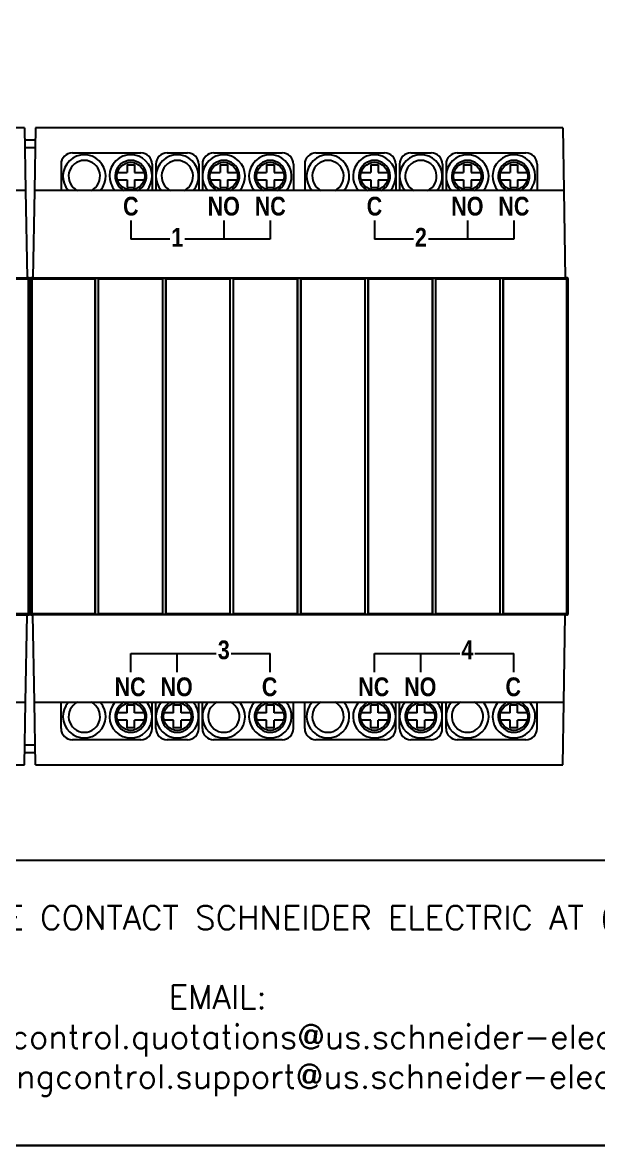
# Paper-space layout 'ARCH-D(24x36)' of a CAD drawing. Header units: inches. Extents: x 0.1 to 35.7, y 0.1 to 23.7.
# Drawn here: x 3.36 to 6.39, y 0.08 to 5.97 of the extents above; entities that cross this region are included whole.
import ezdxf
from ezdxf.enums import TextEntityAlignment as Align

# ---------------------------------------------------------------- set-up
doc = ezdxf.new("R2010")
doc.units = ezdxf.units.IN
doc.header["$MEASUREMENT"] = 0
doc.layers.add('SHEET-TITLE', color=7, linetype='Continuous')
doc.styles.add('1-8', font='romans.shx', dxfattribs={"height": 0.125})
doc.styles.add('CBUS-TEXT', font='ARIALNB.TTF')

# ---------------------------------------------------------------- blocks, each defined once
blk = doc.blocks.new('SLC5504xRVFCx')
for p, q in [((2.7975, 1.6732), (0.0291, 1.6732)), ((2.7975, 1.6732), (2.8032, 1.3445)), ((2.8559, 1.6732), (2.8501, 1.3445)), ((5.6242, 1.6732), (2.8559, 1.6732)), ((5.6242, 1.6732), (5.63, 1.3445)), ((2.8547, 1.6082), (2.7986, 1.6082)), ((2.854, 1.5689), (2.7993, 1.5689)), ((3.0491, 1.5413), (3.4093, 1.5413)), ((3.5471, 1.5413), (3.6536, 1.5413)), ((3.7914, 1.5413), (4.1515, 1.5413)), ((4.3286, 1.5413), (4.6889, 1.5413)), ((4.8267, 1.5413), (4.9331, 1.5413)), ((5.0709, 1.5413), (5.431, 1.5413)), ((2.99, 1.4823), (2.99, 1.3445)), ((3.3365, 1.4783), (3.3365, 1.439)), ((3.3365, 1.4783), (3.3365, 1.439)), ((3.3365, 1.4783), (3.3759, 1.4783)), ((3.3759, 1.4783), (3.3759, 1.439)), ((3.4684, 1.4823), (3.4684, 1.3445)), ((3.4881, 1.4823), (3.4881, 1.3445)), ((3.7126, 1.4823), (3.7126, 1.3445)), ((3.7323, 1.4823), (3.7323, 1.3445)), ((3.8247, 1.4783), (3.8247, 1.439)), ((3.8247, 1.4783), (3.8247, 1.439)), ((3.8247, 1.4783), (3.8641, 1.4783)), ((3.8641, 1.4783), (3.8641, 1.439)), ((4.0688, 1.4783), (4.0688, 1.439)), ((4.0688, 1.4783), (4.0688, 1.439)), ((4.0688, 1.4783), (4.1082, 1.4783)), ((4.1082, 1.4783), (4.1082, 1.439)), ((4.2105, 1.4823), (4.2105, 1.3445)), ((4.2696, 1.4823), (4.2696, 1.3445)), ((4.616, 1.4783), (4.616, 1.439)), ((4.616, 1.4783), (4.616, 1.439)), ((4.616, 1.4783), (4.6554, 1.4783)), ((4.6554, 1.4783), (4.6554, 1.439)), ((4.7479, 1.4823), (4.7479, 1.3445)), ((4.7676, 1.4823), (4.7676, 1.3445)), ((4.9922, 1.4823), (4.9922, 1.3445)), ((5.0118, 1.4823), (5.0118, 1.3445)), ((5.1042, 1.4783), (5.1042, 1.439)), ((5.1042, 1.4783), (5.1042, 1.439)), ((5.1042, 1.4783), (5.1436, 1.4783)), ((5.1436, 1.4783), (5.1436, 1.439)), ((5.3483, 1.4783), (5.3483, 1.439)), ((5.3483, 1.4783), (5.3483, 1.439)), ((5.3483, 1.4783), (5.3877, 1.4783)), ((5.3877, 1.4783), (5.3877, 1.439)), ((5.49, 1.4823), (5.49, 1.3445)), ((3.2861, 1.439), (3.3365, 1.439)), ((3.3759, 1.439), (3.4263, 1.439)), ((3.7743, 1.439), (3.8247, 1.439)), ((3.8641, 1.439), (3.9145, 1.439)), ((4.0184, 1.439), (4.0688, 1.439)), ((4.1082, 1.439), (4.1586, 1.439)), ((4.5656, 1.439), (4.616, 1.439)), ((4.6554, 1.439), (4.7058, 1.439)), ((5.0538, 1.439), (5.1042, 1.439)), ((5.1436, 1.439), (5.194, 1.439)), ((5.2979, 1.439), (5.3483, 1.439)), ((5.3877, 1.439), (5.4381, 1.439)), ((3.2861, 1.3996), (3.3365, 1.3996)), ((3.3365, 1.3996), (3.3365, 1.3602)), ((3.3365, 1.3996), (3.3365, 1.3602)), ((3.3365, 1.3602), (3.3759, 1.3602)), ((3.3759, 1.3996), (3.3759, 1.3602)), ((3.3759, 1.3996), (3.4263, 1.3996)), ((3.7743, 1.3996), (3.8247, 1.3996)), ((3.8247, 1.3996), (3.8247, 1.3602)), ((3.8247, 1.3996), (3.8247, 1.3602)), ((3.8247, 1.3602), (3.8641, 1.3602)), ((3.8641, 1.3996), (3.8641, 1.3602)), ((3.8641, 1.3996), (3.9145, 1.3996)), ((4.0184, 1.3996), (4.0688, 1.3996)), ((4.0688, 1.3996), (4.0688, 1.3602)), ((4.0688, 1.3996), (4.0688, 1.3602)), ((4.0688, 1.3602), (4.1082, 1.3602)), ((4.1082, 1.3996), (4.1082, 1.3602)), ((4.1082, 1.3996), (4.1586, 1.3996)), ((4.5656, 1.3996), (4.616, 1.3996)), ((4.616, 1.3996), (4.616, 1.3602)), ((4.616, 1.3996), (4.616, 1.3602)), ((4.616, 1.3602), (4.6554, 1.3602)), ((4.6554, 1.3996), (4.6554, 1.3602)), ((4.6554, 1.3996), (4.7058, 1.3996)), ((5.0538, 1.3996), (5.1042, 1.3996)), ((5.1042, 1.3996), (5.1042, 1.3602)), ((5.1042, 1.3996), (5.1042, 1.3602)), ((5.1042, 1.3602), (5.1436, 1.3602)), ((5.1436, 1.3996), (5.1436, 1.3602)), ((5.1436, 1.3996), (5.194, 1.3996)), ((5.2979, 1.3996), (5.3483, 1.3996)), ((5.3483, 1.3996), (5.3483, 1.3602)), ((5.3483, 1.3996), (5.3483, 1.3602)), ((5.3483, 1.3602), (5.3877, 1.3602)), ((5.3877, 1.3996), (5.3877, 1.3602)), ((5.3877, 1.3996), (5.4381, 1.3996)), ((2.8032, 1.3445), (0.0234, 1.3445)), ((2.8032, 1.3445), (2.8112, 0.8858)), ((2.8501, 1.3445), (2.8421, 0.8858)), ((5.63, 1.3445), (2.8501, 1.3445)), ((5.63, 1.3445), (5.638, 0.8858)), ((3.3562, 1.187), (3.3562, 1.0886)), ((3.8444, 1.187), (3.8444, 1.0886)), ((4.0885, 1.187), (4.0885, 1.0886)), ((4.6357, 1.187), (4.6357, 1.0886)), ((5.1239, 1.187), (5.1239, 1.0886)), ((5.368, 1.187), (5.368, 1.0886)), ((3.5609, 1.0886), (3.3562, 1.0886)), ((4.0885, 1.0886), (3.6397, 1.0886)), ((4.8404, 1.0886), (4.6357, 1.0886)), ((5.368, 1.0886), (4.9192, 1.0886)), ((2.8032, -1.3445), (2.8112, -0.8858)), ((2.8501, -1.3445), (2.8421, -0.8858)), ((5.63, -1.3445), (5.638, -0.8858)), ((3.3562, -1.187), (3.3562, -1.0886)), ((3.3562, -1.0886), (3.805, -1.0886)), ((3.6003, -1.187), (3.6003, -1.0886)), ((3.8838, -1.0886), (4.0885, -1.0886)), ((4.0885, -1.187), (4.0885, -1.0886)), ((4.6357, -1.187), (4.6357, -1.0886)), ((4.6357, -1.0886), (5.0845, -1.0886)), ((4.8798, -1.187), (4.8798, -1.0886)), ((5.1633, -1.0886), (5.368, -1.0886)), ((5.368, -1.187), (5.368, -1.0886)), ((0.0234, -1.3445), (2.8032, -1.3445)), ((2.7975, -1.6732), (2.8032, -1.3445)), ((2.8501, -1.3445), (5.63, -1.3445)), ((2.8559, -1.6732), (2.8501, -1.3445)), ((2.99, -1.4823), (2.99, -1.3445)), ((3.4683, -1.4823), (3.4683, -1.3445)), ((3.4879, -1.4823), (3.4879, -1.3445)), ((3.7125, -1.4823), (3.7125, -1.3445)), ((3.7322, -1.4823), (3.7322, -1.3445)), ((4.2105, -1.4823), (4.2105, -1.3445)), ((4.2696, -1.4823), (4.2696, -1.3445)), ((4.7478, -1.4823), (4.7478, -1.3445)), ((4.7675, -1.4823), (4.7675, -1.3445)), ((4.992, -1.4823), (4.992, -1.3445)), ((5.0117, -1.4823), (5.0117, -1.3445)), ((5.49, -1.4823), (5.49, -1.3445)), ((5.6242, -1.6732), (5.63, -1.3445)), ((3.3365, -1.3996), (3.2861, -1.3996)), ((3.3365, -1.3996), (3.3365, -1.3603)), ((3.3759, -1.3603), (3.3365, -1.3603)), ((3.3759, -1.3996), (3.3759, -1.3603)), ((3.3759, -1.3996), (3.3759, -1.3603)), ((3.4263, -1.3996), (3.3759, -1.3996)), ((3.5806, -1.3996), (3.5302, -1.3996)), ((3.5806, -1.3996), (3.5806, -1.3603)), ((3.62, -1.3603), (3.5806, -1.3603)), ((3.62, -1.3996), (3.62, -1.3603)), ((3.62, -1.3996), (3.62, -1.3603)), ((3.6704, -1.3996), (3.62, -1.3996)), ((4.0688, -1.3996), (4.0184, -1.3996)), ((4.0688, -1.3996), (4.0688, -1.3603)), ((4.1082, -1.3603), (4.0688, -1.3603)), ((4.1082, -1.3996), (4.1082, -1.3603)), ((4.1082, -1.3996), (4.1082, -1.3603)), ((4.1586, -1.3996), (4.1082, -1.3996)), ((4.616, -1.3996), (4.5656, -1.3996)), ((4.616, -1.3996), (4.616, -1.3603)), ((4.6554, -1.3603), (4.616, -1.3603)), ((4.6554, -1.3996), (4.6554, -1.3603)), ((4.6554, -1.3996), (4.6554, -1.3603)), ((4.7058, -1.3996), (4.6554, -1.3996)), ((4.8601, -1.3996), (4.8097, -1.3996)), ((4.8601, -1.3996), (4.8601, -1.3603)), ((4.8995, -1.3603), (4.8601, -1.3603)), ((4.8995, -1.3996), (4.8995, -1.3603)), ((4.8995, -1.3996), (4.8995, -1.3603)), ((4.9499, -1.3996), (4.8995, -1.3996)), ((5.3483, -1.3996), (5.2979, -1.3996)), ((5.3483, -1.3996), (5.3483, -1.3603)), ((5.3877, -1.3603), (5.3483, -1.3603)), ((5.3877, -1.3996), (5.3877, -1.3603)), ((5.3877, -1.3996), (5.3877, -1.3603)), ((5.4381, -1.3996), (5.3877, -1.3996)), ((3.3365, -1.439), (3.2861, -1.439)), ((3.3365, -1.4784), (3.3365, -1.439)), ((3.4263, -1.439), (3.3759, -1.439)), ((3.3759, -1.4784), (3.3759, -1.439)), ((3.3759, -1.4784), (3.3759, -1.439)), ((3.5806, -1.439), (3.5302, -1.439)), ((3.5806, -1.4784), (3.5806, -1.439)), ((3.6704, -1.439), (3.62, -1.439)), ((3.62, -1.4784), (3.62, -1.439)), ((3.62, -1.4784), (3.62, -1.439)), ((4.0688, -1.439), (4.0184, -1.439)), ((4.0688, -1.4784), (4.0688, -1.439)), ((4.1586, -1.439), (4.1082, -1.439)), ((4.1082, -1.4784), (4.1082, -1.439)), ((4.1082, -1.4784), (4.1082, -1.439)), ((4.616, -1.439), (4.5656, -1.439)), ((4.616, -1.4784), (4.616, -1.439)), ((4.7058, -1.439), (4.6554, -1.439)), ((4.6554, -1.4784), (4.6554, -1.439)), ((4.6554, -1.4784), (4.6554, -1.439)), ((4.8601, -1.439), (4.8097, -1.439)), ((4.8601, -1.4784), (4.8601, -1.439)), ((4.9499, -1.439), (4.8995, -1.439)), ((4.8995, -1.4784), (4.8995, -1.439)), ((4.8995, -1.4784), (4.8995, -1.439)), ((5.3483, -1.439), (5.2979, -1.439)), ((5.3483, -1.4784), (5.3483, -1.439)), ((5.4381, -1.439), (5.3877, -1.439)), ((5.3877, -1.4784), (5.3877, -1.439)), ((5.3877, -1.4784), (5.3877, -1.439)), ((3.3759, -1.4784), (3.3365, -1.4784)), ((3.62, -1.4784), (3.5806, -1.4784)), ((4.1082, -1.4784), (4.0688, -1.4784)), ((4.6554, -1.4784), (4.616, -1.4784)), ((4.8995, -1.4784), (4.8601, -1.4784)), ((5.3877, -1.4784), (5.3483, -1.4784)), ((2.7993, -1.5689), (2.854, -1.5689)), ((3.4092, -1.5414), (3.0491, -1.5414)), ((3.6534, -1.5414), (3.547, -1.5414)), ((4.1515, -1.5414), (3.7912, -1.5414)), ((4.6887, -1.5414), (4.3286, -1.5414)), ((4.933, -1.5414), (4.8265, -1.5414)), ((5.431, -1.5414), (5.0708, -1.5414)), ((2.7986, -1.6083), (2.8547, -1.6083)), ((0.0291, -1.6732), (2.7975, -1.6732)), ((2.8559, -1.6732), (5.6242, -1.6732))]:
    blk.add_line(p, q)
at = {"color": 190}
for p, q in [((0.0098, 0.8858), (2.8169, 0.8858)), ((2.8169, 0.8837), (2.8169, 0.8858)), ((2.8366, 0.8858), (5.6437, 0.8858)), ((2.8366, 0.8858), (2.8366, 0.8837)), ((5.6437, 0.8837), (5.6437, 0.8858)), ((2.8169, 0.8782), (2.4862, 0.8782)), ((2.8169, 0.8782), (2.8169, 0.8837)), ((2.8169, 0.8782), (2.8239, 0.8775)), ((2.8169, 0.8782), (2.8169, -0.8782)), ((2.8239, 0.8775), (2.8268, 0.876)), ((2.8268, 0.876), (2.8297, 0.8775)), ((2.8268, -0.876), (2.8268, 0.876)), ((2.8297, 0.8775), (2.8366, 0.8782)), ((2.8366, 0.8837), (2.8366, 0.8782)), ((3.1673, 0.8782), (2.8366, 0.8782)), ((2.8366, 0.8782), (2.8366, -0.8782)), ((3.1676, 0.8802), (3.1673, 0.8782)), ((3.1673, 0.8782), (3.1673, -0.8782)), ((3.1685, 0.8821), (3.1676, 0.8802)), ((3.1699, 0.8835), (3.1685, 0.8821)), ((3.1699, 0.8835), (3.1844, 0.8835)), ((3.1699, -0.8835), (3.1699, 0.8835)), ((3.1858, 0.8822), (3.1844, 0.8835)), ((3.1844, 0.8835), (3.1844, -0.8835)), ((3.1867, 0.8804), (3.1858, 0.8822)), ((3.187, 0.8782), (3.1867, 0.8804)), ((3.5217, 0.8782), (3.187, 0.8782)), ((3.187, -0.8782), (3.187, 0.8782)), ((3.5219, 0.8802), (3.5217, 0.8782)), ((3.5217, 0.8782), (3.5217, -0.8782)), ((3.5228, 0.8821), (3.5219, 0.8802)), ((3.5243, 0.8835), (3.5228, 0.8821)), ((3.5243, 0.8835), (3.5387, 0.8835)), ((3.5243, -0.8835), (3.5243, 0.8835)), ((3.5402, 0.8822), (3.5387, 0.8835)), ((3.5387, 0.8835), (3.5387, -0.8835)), ((3.541, 0.8804), (3.5402, 0.8822)), ((3.5413, 0.8782), (3.541, 0.8804)), ((3.876, 0.8782), (3.5413, 0.8782)), ((3.5413, -0.8782), (3.5413, 0.8782)), ((3.8762, 0.8802), (3.876, 0.8782)), ((3.876, 0.8782), (3.876, -0.8782)), ((3.8771, 0.8821), (3.8762, 0.8802)), ((3.8786, 0.8835), (3.8771, 0.8821)), ((3.8786, 0.8835), (3.8931, 0.8835)), ((3.8786, -0.8835), (3.8786, 0.8835)), ((3.8945, 0.8822), (3.8931, 0.8835)), ((3.8931, 0.8835), (3.8931, -0.8835)), ((3.8954, 0.8804), (3.8945, 0.8822)), ((3.8957, 0.8782), (3.8954, 0.8804)), ((4.2303, 0.8782), (3.8957, 0.8782)), ((3.8957, -0.8782), (3.8957, 0.8782)), ((4.2306, 0.8802), (4.2303, 0.8782)), ((4.2303, 0.8782), (4.2303, -0.8782)), ((4.2314, 0.8821), (4.2306, 0.8802)), ((4.2329, 0.8835), (4.2314, 0.8821)), ((4.2329, 0.8835), (4.2474, 0.8835)), ((4.2329, -0.8835), (4.2329, 0.8835)), ((4.2488, 0.8822), (4.2474, 0.8835)), ((4.2474, 0.8835), (4.2474, -0.8835)), ((4.2497, 0.8804), (4.2488, 0.8822)), ((4.25, 0.8782), (4.2497, 0.8804)), ((4.5846, 0.8782), (4.25, 0.8782)), ((4.25, -0.8782), (4.25, 0.8782)), ((4.5849, 0.8802), (4.5846, 0.8782)), ((4.5848, 0.8792), (4.5848, -0.8772)), ((4.5858, 0.8821), (4.5849, 0.8802)), ((4.5873, 0.8835), (4.5858, 0.8821)), ((4.5873, 0.8835), (4.6017, 0.8835)), ((4.5874, -0.8825), (4.5874, 0.8845)), ((4.6032, 0.8822), (4.6017, 0.8835)), ((4.6018, 0.8845), (4.6018, -0.8825)), ((4.604, 0.8804), (4.6032, 0.8822)), ((4.6043, 0.8782), (4.604, 0.8804)), ((4.939, 0.8782), (4.6043, 0.8782)), ((4.6045, -0.8772), (4.6045, 0.8792)), ((4.9392, 0.8802), (4.939, 0.8782)), ((4.9391, 0.8792), (4.9391, -0.8772)), ((4.9401, 0.8821), (4.9392, 0.8802)), ((4.9416, 0.8835), (4.9401, 0.8821)), ((4.9416, 0.8835), (4.9561, 0.8835)), ((4.9417, -0.8825), (4.9417, 0.8845)), ((4.9575, 0.8822), (4.9561, 0.8835)), ((4.9562, 0.8845), (4.9562, -0.8825)), ((4.9584, 0.8804), (4.9575, 0.8822)), ((4.9587, 0.8782), (4.9584, 0.8804)), ((5.2933, 0.8782), (4.9587, 0.8782)), ((4.9588, -0.8772), (4.9588, 0.8792)), ((5.2936, 0.8802), (5.2933, 0.8782)), ((5.2933, 0.8782), (5.2933, -0.8782)), ((5.2944, 0.8821), (5.2936, 0.8802)), ((5.2959, 0.8835), (5.2944, 0.8821)), ((5.2959, 0.8835), (5.3104, 0.8835)), ((5.2959, -0.8835), (5.2959, 0.8835)), ((5.3118, 0.8822), (5.3104, 0.8835)), ((5.3104, 0.8835), (5.3104, -0.8835)), ((5.3127, 0.8804), (5.3118, 0.8822)), ((5.313, 0.8782), (5.3127, 0.8804)), ((5.6437, 0.8782), (5.313, 0.8782)), ((5.313, -0.8782), (5.313, 0.8782)), ((5.6437, 0.8782), (5.6437, 0.8837)), ((5.6437, 0.8782), (5.6507, 0.8775)), ((5.6437, 0.8782), (5.6437, -0.8782)), ((5.6507, 0.8775), (5.6535, 0.876)), ((5.6535, -0.876), (5.6535, 0.876)), ((2.4862, -0.8782), (2.8169, -0.8782)), ((2.8169, -0.8782), (2.8239, -0.8775)), ((2.8169, -0.8837), (2.8169, -0.8782)), ((2.8169, -0.8858), (2.8169, -0.8837)), ((2.8239, -0.8775), (2.8268, -0.876)), ((2.8268, -0.876), (2.8297, -0.8775)), ((2.8297, -0.8775), (2.8366, -0.8782)), ((2.8366, -0.8782), (3.1673, -0.8782)), ((2.8366, -0.8782), (2.8366, -0.8837)), ((2.8366, -0.8837), (2.8366, -0.8858)), ((3.1673, -0.8782), (3.1676, -0.8804)), ((3.1676, -0.8804), (3.1685, -0.8822)), ((3.1685, -0.8822), (3.1699, -0.8835)), ((3.1844, -0.8835), (3.1699, -0.8835)), ((3.1844, -0.8835), (3.1859, -0.8821)), ((3.1859, -0.8821), (3.1868, -0.8802)), ((3.1868, -0.8802), (3.187, -0.8782)), ((3.187, -0.8782), (3.5217, -0.8782)), ((3.5217, -0.8782), (3.5219, -0.8804)), ((3.5219, -0.8804), (3.5228, -0.8822)), ((3.5228, -0.8822), (3.5243, -0.8835)), ((3.5387, -0.8835), (3.5243, -0.8835)), ((3.5387, -0.8835), (3.5402, -0.8821)), ((3.5402, -0.8821), (3.5411, -0.8802)), ((3.5411, -0.8802), (3.5413, -0.8782)), ((3.5413, -0.8782), (3.876, -0.8782)), ((3.876, -0.8782), (3.8763, -0.8804)), ((3.8763, -0.8804), (3.8772, -0.8822)), ((3.8772, -0.8822), (3.8786, -0.8835)), ((3.8931, -0.8835), (3.8786, -0.8835)), ((3.8931, -0.8835), (3.8945, -0.8821)), ((3.8945, -0.8821), (3.8954, -0.8802)), ((3.8954, -0.8802), (3.8957, -0.8782)), ((3.8957, -0.8782), (4.2303, -0.8782)), ((4.2303, -0.8782), (4.2306, -0.8804)), ((4.2306, -0.8804), (4.2315, -0.8822)), ((4.2315, -0.8822), (4.2329, -0.8835)), ((4.2474, -0.8835), (4.2329, -0.8835)), ((4.2474, -0.8835), (4.2489, -0.8821)), ((4.2489, -0.8821), (4.2498, -0.8802)), ((4.2498, -0.8802), (4.25, -0.8782)), ((4.25, -0.8782), (4.5846, -0.8782)), ((4.5846, -0.8782), (4.5849, -0.8804)), ((4.5849, -0.8804), (4.5858, -0.8822)), ((4.5858, -0.8822), (4.5873, -0.8835)), ((4.6017, -0.8835), (4.5873, -0.8835)), ((4.6017, -0.8835), (4.6032, -0.8821)), ((4.6032, -0.8821), (4.6041, -0.8802)), ((4.6041, -0.8802), (4.6043, -0.8782)), ((4.6043, -0.8782), (4.939, -0.8782)), ((4.939, -0.8782), (4.9393, -0.8804)), ((4.9393, -0.8804), (4.9401, -0.8822)), ((4.9401, -0.8822), (4.9416, -0.8835)), ((4.9561, -0.8835), (4.9416, -0.8835)), ((4.9561, -0.8835), (4.9575, -0.8821)), ((4.9575, -0.8821), (4.9584, -0.8802)), ((4.9584, -0.8802), (4.9587, -0.8782)), ((4.9587, -0.8782), (5.2933, -0.8782)), ((5.2933, -0.8782), (5.2936, -0.8804)), ((5.2936, -0.8804), (5.2945, -0.8822)), ((5.2945, -0.8822), (5.2959, -0.8835)), ((5.3104, -0.8835), (5.2959, -0.8835)), ((5.3104, -0.8835), (5.3119, -0.8821)), ((5.3119, -0.8821), (5.3127, -0.8802)), ((5.3127, -0.8802), (5.313, -0.8782)), ((5.313, -0.8782), (5.6437, -0.8782)), ((5.6437, -0.8782), (5.6507, -0.8775)), ((5.6437, -0.8837), (5.6437, -0.8782)), ((5.6437, -0.8858), (5.6437, -0.8837)), ((5.6507, -0.8775), (5.6535, -0.876)), ((0.0098, -0.8858), (2.8169, -0.8858)), ((5.6437, -0.8858), (2.8366, -0.8858))]:
    blk.add_line(p, q, dxfattribs=at)
for centre in [(3.3562, 1.4193), (3.8444, 1.4193), (4.0885, 1.4193), (4.6357, 1.4193), (5.1239, 1.4193), (5.368, 1.4193), (3.3562, -1.4193), (3.6003, -1.4193), (4.0885, -1.4193), (4.6357, -1.4193), (4.8798, -1.4193), (5.368, -1.4193)]:
    blk.add_circle(centre, 0.0728)
for centre, radius, start, end in [((3.0491, 1.4823), 0.0591, 90, 180), ((3.4093, 1.4823), 0.0591, 0, 90), ((3.5471, 1.4823), 0.0591, 90, 180), ((3.6536, 1.4823), 0.0591, 0, 90), ((3.7914, 1.4823), 0.0591, 90, 180), ((4.1515, 1.4823), 0.0591, 0, 90), ((4.3286, 1.4823), 0.0591, 90, 180), ((4.6889, 1.4823), 0.0591, 0, 90), ((4.8267, 1.4823), 0.0591, 90, 180), ((4.9331, 1.4823), 0.0591, 0, 90), ((5.0709, 1.4823), 0.0591, 90, 180), ((5.431, 1.4823), 0.0591, 0, 90), ((3.1121, 1.4193), 0.1122, 318.18969, 221.81031), ((3.1121, 1.4193), 0.0827, 295.20877, 244.79123), ((3.3562, 1.4193), 0.1122, 318.18969, 221.81031), ((3.3562, 1.4193), 0.0827, 295.20877, 244.79123), ((3.6003, 1.4193), 0.1122, 318.18969, 221.81031), ((3.6003, 1.4193), 0.0827, 295.20877, 244.79123), ((3.8444, 1.4193), 0.1122, 318.18969, 221.81031), ((3.8444, 1.4193), 0.0827, 295.20877, 244.79123), ((4.0885, 1.4193), 0.1122, 318.18969, 221.81031), ((4.0885, 1.4193), 0.0827, 295.20877, 244.79123), ((4.3916, 1.4193), 0.1122, 318.18969, 221.81031), ((4.3916, 1.4193), 0.0827, 295.20877, 244.79123), ((4.6357, 1.4193), 0.1122, 318.18969, 221.81031), ((4.6357, 1.4193), 0.0827, 295.20877, 244.79123), ((4.8798, 1.4193), 0.1122, 318.18969, 221.81031), ((4.8798, 1.4193), 0.0827, 295.20877, 244.79123), ((5.1239, 1.4193), 0.1122, 318.18969, 221.81031), ((5.1239, 1.4193), 0.0827, 295.20877, 244.79123), ((5.368, 1.4193), 0.1122, 318.18969, 221.81031), ((5.368, 1.4193), 0.0827, 295.20877, 244.79123), ((3.1121, -1.4193), 0.1122, 138.18969, 41.81031), ((3.1121, -1.4193), 0.0827, 115.20877, 64.79123), ((3.3562, -1.4193), 0.1122, 138.18969, 41.81031), ((3.3562, -1.4193), 0.0827, 115.20877, 64.79123), ((3.6003, -1.4193), 0.1122, 138.18969, 41.81031), ((3.6003, -1.4193), 0.0827, 115.20877, 64.79123), ((3.8444, -1.4193), 0.1122, 138.18969, 41.81031), ((3.8444, -1.4193), 0.0827, 115.20877, 64.79123), ((4.0885, -1.4193), 0.1122, 138.18969, 41.81031), ((4.0885, -1.4193), 0.0827, 115.20877, 64.79123), ((4.3916, -1.4193), 0.1122, 138.18969, 41.81031), ((4.3916, -1.4193), 0.0827, 115.20877, 64.79123), ((4.6357, -1.4193), 0.1122, 138.18969, 41.81031), ((4.6357, -1.4193), 0.0827, 115.20877, 64.79123), ((4.8798, -1.4193), 0.1122, 138.18969, 41.81031), ((4.8798, -1.4193), 0.0827, 115.20877, 64.79123), ((5.1239, -1.4193), 0.1122, 138.18969, 41.81031), ((5.1239, -1.4193), 0.0827, 115.20877, 64.79123), ((5.368, -1.4193), 0.1122, 138.18969, 41.81031), ((5.368, -1.4193), 0.0827, 115.20877, 64.79123), ((3.0491, -1.4823), 0.0591, 180, 270), ((3.4092, -1.4823), 0.0591, 270, 0), ((3.547, -1.4823), 0.0591, 180, 270), ((3.6534, -1.4823), 0.0591, 270, 0), ((3.7912, -1.4823), 0.0591, 180, 270), ((4.1515, -1.4823), 0.0591, 270, 0), ((4.3286, -1.4823), 0.0591, 180, 270), ((4.6887, -1.4823), 0.0591, 270, 0), ((4.8265, -1.4823), 0.0591, 180, 270), ((4.933, -1.4823), 0.0591, 270, 0), ((5.0708, -1.4823), 0.0591, 180, 270), ((5.431, -1.4823), 0.0591, 270, 0)]:
    blk.add_arc(centre, radius, start, end)
for centre, start, end in [((2.8169, 0.876), 0, 90), ((2.8366, 0.876), 90, 180), ((5.6437, 0.876), 0, 90), ((2.8169, -0.876), 270, 0), ((2.8366, -0.876), 180, 270), ((5.6437, -0.876), 270, 0)]:
    blk.add_arc(centre, 0.00984, start, end, dxfattribs=at)
at = {"style": 'CBUS-TEXT'}
for s, height, p in [('C', 0.0984, (3.3562, 1.311)), ('NO', 0.09843, (3.8444, 1.311)), ('NC', 0.09843, (4.0885, 1.311)), ('C', 0.0984, (4.6357, 1.311)), ('NO', 0.09843, (5.1239, 1.311)), ('NC', 0.09843, (5.368, 1.311)), ('1', 0.0984, (3.6003, 1.1476)), ('2', 0.0984, (4.8798, 1.1476)), ('NC', 0.09843, (3.3527, -1.214)), ('NO', 0.09843, (3.5968, -1.214)), ('C', 0.0984, (4.085, -1.214)), ('NC', 0.09843, (4.6323, -1.214)), ('NO', 0.09843, (4.8764, -1.214)), ('C', 0.0984, (5.3645, -1.214))]:
    blk.add_text(s, height=height, dxfattribs=at).set_placement(p, align=Align.TOP_CENTER)
at = {"style": 'CBUS-TEXT', "text_generation_flag": 6}
for s, p in [('3', (3.8444, -1.1477)), ('4', (5.1239, -1.1477))]:
    blk.add_text(s, height=0.0984, rotation=180, dxfattribs=at).set_placement(p, align=Align.BOTTOM_CENTER)

psp = doc.layouts.new('ARCH-D(24x36)')

# ---------------------------------------------------------------- linework, layer by layer
at = {"layer": 'SHEET-TITLE'}
for points in [[(0.075, 0.075), (35.675, 0.075), (35.675, 23.675), (0.075, 23.675)], [(0.075, 1.575), (8.575, 1.575), (8.575, 0.075), (0.075, 0.075)]]:
    psp.add_lwpolyline(points, close=True, dxfattribs=at)

# ---------------------------------------------------------------- block references
psp.add_blockref('SLC5504xRVFCx', (0.575, 3.7482))

# ---------------------------------------------------------------- texts
at = {"layer": 'SHEET-TITLE', "lineweight": 13, "insert": (4.325, 0.8341), "char_height": 0.125, "width": 8.5, "attachment_point": 5, "style": '1-8'}
psp.add_mtext('\\pl0.125;*FOR TECHNICAL ASSISTANCE CONTACT SCHNEIDER ELECTRIC AT (855) 237-0788 \\P \\PEMAIL: \\PQuotations: Lightingcontrol.quotations@us.schneider-electric.com \\P\\pt0.125;Tech Support: Lightingcontrol.support@us.schneider-electric.com\\P', dxfattribs=at)

doc.saveas('drawing.dxf')
